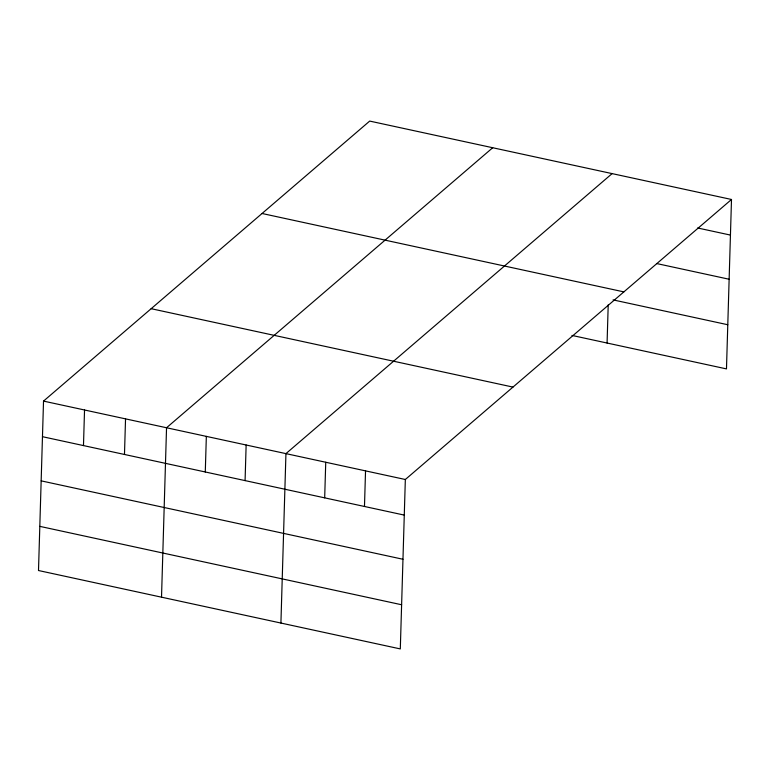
<?xml version="1.0" encoding="UTF-8"?>
<svg xmlns="http://www.w3.org/2000/svg" width="770" height="770" viewBox="0 0 770 770"><rect width="100%" height="100%" fill="white"/><g stroke="black" fill="none" stroke-linecap="round" stroke-linejoin="round"><path stroke-width="1.16" d="M43.524 401.103L38.5 570.522L400.304 648.918L405.338 479.498L731.5 199.478L369.696 121.082L43.524 401.103L405.338 479.498M83.478 445.589L84.536 409.986M124.48 454.473L125.539 418.87M161.517 597.174L166.541 427.754L492.704 147.744M205.282 471.981L206.341 436.378M245.081 480.605L246.14 445.002M280.915 623.046L285.94 453.626L612.102 173.616M324.68 497.853L325.739 462.25M364.48 506.477L365.538 470.874M607.078 343.035L608.213 304.843M731.5 199.478L726.476 368.897L571.956 335.422M697.668 227.987L730.441 235.081M656.56 263.523L729.132 279.24M262.06 213.492L623.864 291.888M613.064 299.886L727.785 324.738M151.161 308.693L512.974 387.089M42.475 436.696L404.279 515.101M41.157 480.855L402.97 559.261M39.809 526.362L401.622 604.758"/></g></svg>
